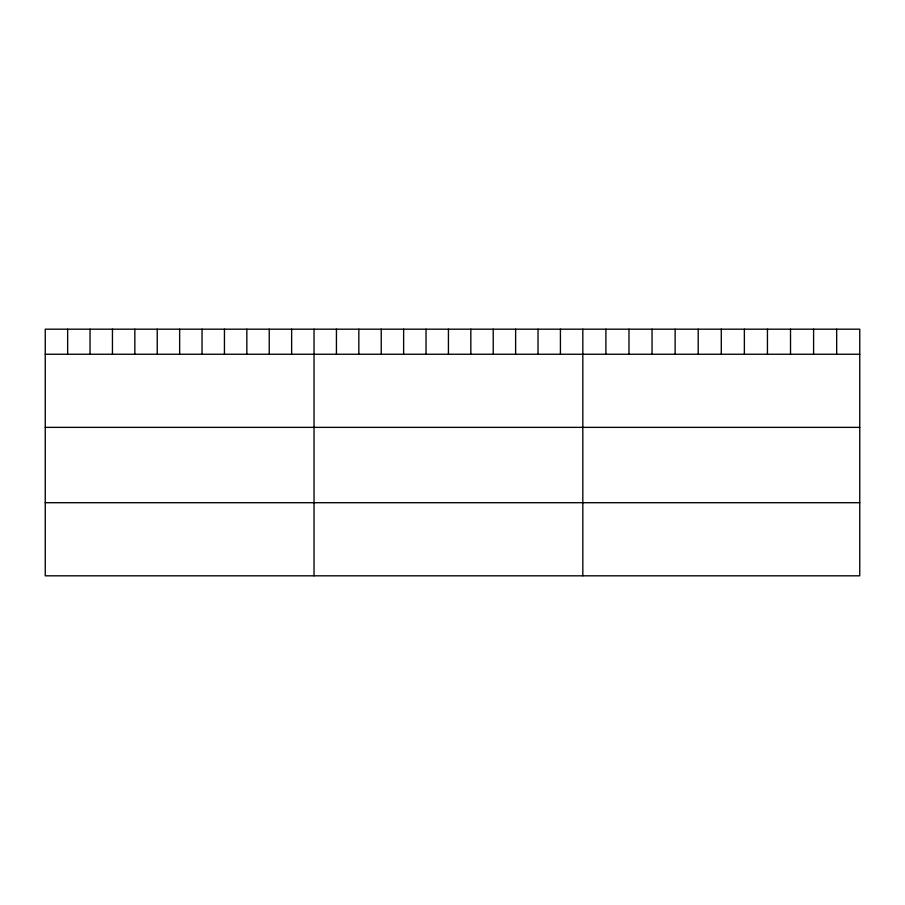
<?xml version="1.0" encoding="UTF-8"?>
<svg xmlns="http://www.w3.org/2000/svg" width="905" height="905" viewBox="0 0 905 905"><rect width="100%" height="100%" fill="white"/><g stroke="black" fill="none" stroke-linecap="round" stroke-linejoin="round"><path stroke-width="1.36" d="M859.75 354.251L859.75 575.818L45.25 575.818L45.25 329.182L859.75 329.182L859.75 354.251L45.25 354.251M45.25 427.364L859.75 427.364M45.25 502.705L859.75 502.705M836.673 329.182L836.673 354.251M813.595 329.182L813.595 354.251M790.518 329.182L790.518 354.251M767.44 329.182L767.44 354.251M744.363 329.182L744.363 354.251M721.285 329.182L721.285 354.251M698.208 329.182L698.208 354.251M675.13 329.182L675.13 354.251M652.053 329.182L652.053 354.251M628.975 329.182L628.975 354.251M605.898 329.182L605.898 354.251M582.82 329.182L582.82 575.818M560.421 329.182L560.421 354.251M538.023 329.182L538.023 354.251M515.624 329.182L515.624 354.251M493.225 329.182L493.225 354.251M470.826 329.182L470.826 354.251M448.428 329.182L448.428 354.251M426.029 329.182L426.029 354.251M403.63 329.182L403.63 354.251M381.231 329.182L381.231 354.251M358.833 329.182L358.833 354.251M336.434 329.182L336.434 354.251M314.035 329.182L314.035 575.818M291.636 329.182L291.636 354.251M269.238 329.182L269.238 354.251M246.839 329.182L246.839 354.251M224.44 329.182L224.44 354.251M202.041 329.182L202.041 354.251M179.643 329.182L179.643 354.251M157.244 329.182L157.244 354.251M134.845 329.182L134.845 354.251M112.446 329.182L112.446 354.251M90.047 329.182L90.047 354.251M67.649 329.182L67.649 354.251"/></g></svg>
